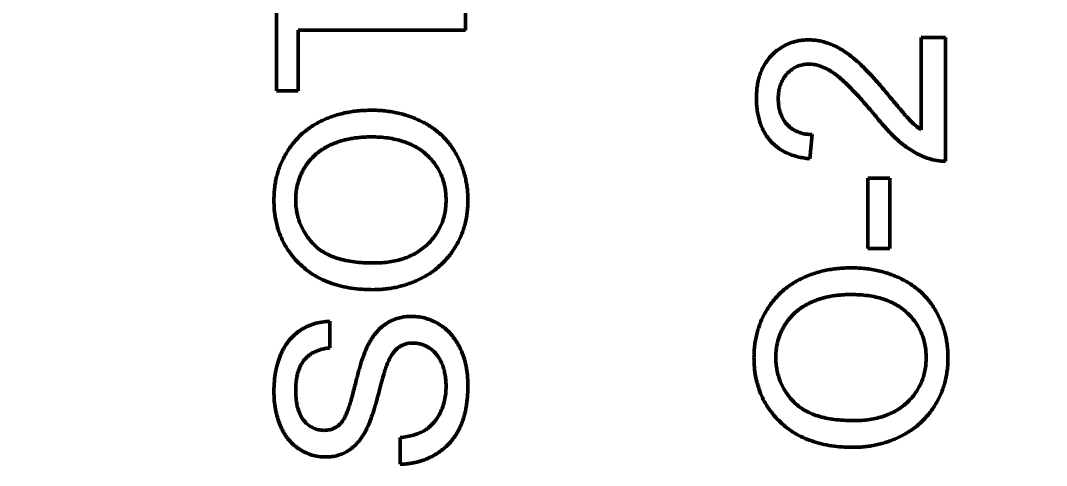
# Model space of a CAD drawing. Header units: millimetres. Extents: x 71 to 428, y 120 to 295.
# Drawn here: x 375.536 to 376.893, y 201.643 to 202.232 of the extents above; entities that cross this region are included whole.
import ezdxf

# ---------------------------------------------------------------- set-up
doc = ezdxf.new("R2010")
doc.units = ezdxf.units.MM
doc.header["$LTSCALE"] = 0.75
doc.layers.add('Dim', color=3, linetype='Continuous', lineweight=25)
doc.layers.add('Visible', color=7, linetype='Continuous', lineweight=50)
doc.layers.add('尺寸标注', color=3, linetype='Continuous')
doc.styles.get("Standard").update_dxf_attribs({"font": 'arial.ttf'})
doc.dimstyles.new('Dim-ISO-25', dxfattribs={"dimtxt": 3.5, "dimasz": 3.5, "dimexe": 2.1, "dimexo": 2.1, "dimgap": 1.4, "dimtad": 1, "dimzin": 12, "dimdsep": 46, "dimtxsty": 'Standard', "dimcen": 0, "dimazin": 3, "dimtp": 0.1, "dimtm": 0.1, "dimtfac": 0.714286, "dimtmove": 0, "dimatfit": 3, "dimfxl": 1, "dimtzin": 12, "dimarcsym": 0})

# ---------------------------------------------------------------- blocks, each defined once
blk = doc.blocks.new('*D103')
at = {"color": 0, "linetype": 'ByBlock', "lineweight": -2}
for p, q in [((407.8024, 204.496), (427.3861, 204.496)), ((425.2861, 178.9318), (425.2861, 204.496)), ((375.0004, 178.9318), (427.3861, 178.9318))]:
    blk.add_line(p, q, dxfattribs=at)
at = {"color": 0, "linetype": 'ByBlock'}
for points in [[(425.2861, 204.496), (425.8694, 200.996), (424.7027, 200.996)], [(425.2861, 178.9318), (425.8694, 182.4318), (424.7027, 182.4318)]]:
    blk.add_solid(points, dxfattribs=at)
at = {"layer": 'Defpoints', "color": 0, "linetype": 'ByBlock'}
for p in [(405.7024, 204.496), (372.9004, 178.9318)]:
    blk.add_point(p, dxfattribs=at)
at = {"color": 0, "linetype": 'ByBlock', "lineweight": -2, "insert": (422.0991, 191.7139), "char_height": 3.5, "attachment_point": 5, "rotation": 90}
blk.add_mtext('\\A0;25.56', dxfattribs=at)
blk = doc.blocks.new('*D122')
at = {"color": 0, "linetype": 'ByBlock', "lineweight": -2}
for p, q in [((391.3964, 202.3983), (391.3964, 119.8711)), ((354.8964, 148.7044), (354.8964, 119.8711)), ((391.3964, 121.9711), (354.8964, 121.9711))]:
    blk.add_line(p, q, dxfattribs=at)
at = {"color": 0, "linetype": 'ByBlock'}
for points in [[(354.8964, 121.9711), (358.3964, 122.5544), (358.3964, 121.3878)], [(391.3964, 121.9711), (387.8964, 122.5544), (387.8964, 121.3878)]]:
    blk.add_solid(points, dxfattribs=at)
at = {"layer": 'Defpoints', "color": 0, "linetype": 'ByBlock'}
for p in [(391.3964, 204.4983), (354.8964, 150.8044)]:
    blk.add_point(p, dxfattribs=at)
at = {"color": 0, "linetype": 'ByBlock', "lineweight": -2, "insert": (373.1464, 125.1593), "char_height": 3.5, "attachment_point": 5}
blk.add_mtext('\\A0;36.5', dxfattribs=at)

msp = doc.modelspace()

# ---------------------------------------------------------------- linework, layer by layer
at = {"layer": 'Visible'}
for p, q in [((375.8746, 202.1386), (375.8746, 202.3341)), ((376.1246, 202.2539), (376.1246, 202.2187)), ((376.1246, 202.2187), (375.9035, 202.2187)), ((375.9035, 202.2187), (375.9035, 202.1386)), ((376.7272, 202.0868), (376.7272, 202.2091)), ((376.7272, 202.2091), (376.7592, 202.2091)), ((376.7592, 202.2091), (376.7592, 202.0456)), ((375.9035, 202.1386), (375.8746, 202.1386)), ((376.5829, 202.0809), (376.5797, 202.0488)), ((376.6567, 202.0232), (376.6855, 202.0232)), ((376.6567, 201.9302), (376.6567, 202.0232)), ((376.6855, 202.0232), (376.6855, 201.9302)), ((376.6855, 201.9302), (376.6567, 201.9302)), ((375.9451, 201.8341), (375.9451, 201.7988)), ((376.0381, 201.645), (376.0381, 201.6802))]:
    msp.add_line(p, q, dxfattribs=at)
at = {"layer": 'Visible', "extrusion": (0, 0, -1)}
msp.add_circle((-354.8964, 204.496), 47.93, dxfattribs=at)
at = {"layer": 'Visible'}
msp.add_arc((376.7574, 202.1086), 0.063, 251.1528, 271.7031, dxfattribs=at)
for points, knots in [([(376.5092, 202.1289), (376.5093, 202.1318), (376.5094, 202.1375), (376.5104, 202.1457), (376.5119, 202.1534), (376.514, 202.1607), (376.5169, 202.1675), (376.5203, 202.1739), (376.5243, 202.1798), (376.529, 202.1852), (376.534, 202.19), (376.5395, 202.1943), (376.5452, 202.1978), (376.5512, 202.2008), (376.5576, 202.2031), (376.5642, 202.2047), (376.5711, 202.2057), (376.5758, 202.2058), (376.5782, 202.2059)], [0, 0, 0, 0, 0.074712, 0.145539, 0.213339, 0.278615, 0.342094, 0.40389, 0.465063, 0.526577, 0.587328, 0.64638, 0.704345, 0.761672, 0.819418, 0.878039, 0.937796, 1, 1, 1, 1]), ([(376.5782, 202.2059), (376.5807, 202.2058), (376.5857, 202.2057), (376.5931, 202.2046), (376.6004, 202.2027), (376.6077, 202.2003), (376.6151, 202.197), (376.6226, 202.1927), (376.6303, 202.1875), (376.6368, 202.1825), (376.6423, 202.1778), (376.6468, 202.1736), (376.6516, 202.1688), (376.6568, 202.1636), (376.6623, 202.1576), (376.6682, 202.1511), (376.6744, 202.144), (376.6786, 202.1391), (376.6808, 202.1365)], [0, 0, 0, 0, 0.057945, 0.116018, 0.174826, 0.234683, 0.296827, 0.364061, 0.436192, 0.51426, 0.556976, 0.604856, 0.657675, 0.715751, 0.77884, 0.847501, 0.921228, 1, 1, 1, 1]), ([(376.5785, 202.1738), (376.5771, 202.1738), (376.5744, 202.1737), (376.5703, 202.1731), (376.5665, 202.1722), (376.5628, 202.1707), (376.5592, 202.169), (376.5559, 202.1667), (376.5527, 202.1642), (376.5497, 202.1612), (376.547, 202.158), (376.5446, 202.1544), (376.5426, 202.1507), (376.5409, 202.1466), (376.5397, 202.1424), (376.5388, 202.1379), (376.5382, 202.1331), (376.5381, 202.1299), (376.5381, 202.1282)], [0, 0, 0, 0, 0.061762, 0.121174, 0.179421, 0.236843, 0.294322, 0.353191, 0.412721, 0.474522, 0.537057, 0.599591, 0.662367, 0.725246, 0.790316, 0.857724, 0.927232, 1, 1, 1, 1]), ([(376.6657, 202.1066), (376.663, 202.1098), (376.6578, 202.116), (376.6501, 202.1248), (376.6429, 202.1328), (376.6361, 202.1399), (376.6299, 202.1461), (376.6241, 202.1516), (376.6189, 202.1563), (376.614, 202.1602), (376.6094, 202.1634), (376.6048, 202.1662), (376.6004, 202.1685), (376.5959, 202.1704), (376.5915, 202.172), (376.5872, 202.173), (376.5828, 202.1737), (376.58, 202.1738), (376.5785, 202.1738)], [0, 0, 0, 0, 0.11141, 0.214526, 0.309417, 0.396087, 0.474284, 0.544374, 0.60642, 0.660582, 0.709794, 0.756451, 0.800767, 0.843168, 0.884295, 0.923885, 0.962359, 1, 1, 1, 1]), ([(376.5797, 202.0488), (376.577, 202.0491), (376.5715, 202.0498), (376.5636, 202.0514), (376.5563, 202.0536), (376.5494, 202.0563), (376.5431, 202.0596), (376.5373, 202.0634), (376.532, 202.0679), (376.5272, 202.0728), (376.523, 202.0782), (376.5193, 202.0842), (376.5162, 202.0905), (376.5136, 202.0974), (376.5117, 202.1046), (376.5103, 202.1123), (376.5094, 202.1205), (376.5093, 202.1261), (376.5092, 202.1289)], [0, 0, 0, 0, 0.070675, 0.137493, 0.201473, 0.262869, 0.32255, 0.380737, 0.43822, 0.495487, 0.553484, 0.611346, 0.670644, 0.731587, 0.794183, 0.859445, 0.928208, 1, 1, 1, 1]), ([(376.5381, 202.1282), (376.5381, 202.1265), (376.5382, 202.1231), (376.5388, 202.1181), (376.5396, 202.1134), (376.541, 202.109), (376.5426, 202.1048), (376.5447, 202.1009), (376.5471, 202.0972), (376.5499, 202.0938), (376.5531, 202.0908), (376.5564, 202.0881), (376.5602, 202.0859), (376.5642, 202.0841), (376.5685, 202.0827), (376.573, 202.0816), (376.5779, 202.081), (376.5812, 202.0809), (376.5829, 202.0809)], [0, 0, 0, 0, 0.070696, 0.138358, 0.20337, 0.2657, 0.327256, 0.386512, 0.445858, 0.505173, 0.56378, 0.622343, 0.680824, 0.739795, 0.800801, 0.864239, 0.930631, 1, 1, 1, 1]), ([(376.6808, 202.1365), (376.6826, 202.1343), (376.686, 202.1301), (376.6909, 202.1242), (376.6954, 202.1189), (376.6994, 202.1141), (376.703, 202.1099), (376.7061, 202.1063), (376.7088, 202.1033), (376.7129, 202.0988), (376.7188, 202.093), (376.7244, 202.0888), (376.7272, 202.0868)], [0, 0, 0, 0, 0.1242, 0.23683, 0.339495, 0.431254, 0.511455, 0.581223, 0.640495, 0.688308, 0.850333, 1, 1, 1, 1]), ([(375.8714, 201.9945), (375.8715, 201.9973), (375.8716, 202.0029), (375.8723, 202.0112), (375.8736, 202.0193), (375.8754, 202.0271), (375.8778, 202.0348), (375.8805, 202.0422), (375.8839, 202.0494), (375.8878, 202.0564), (375.892, 202.0631), (375.8968, 202.0694), (375.9019, 202.0753), (375.9074, 202.0808), (375.9134, 202.0858), (375.9197, 202.0905), (375.9264, 202.0947), (375.9336, 202.0985), (375.941, 202.1019), (375.9487, 202.1048), (375.9566, 202.1073), (375.9648, 202.1094), (375.9733, 202.1109), (375.982, 202.1121), (375.9909, 202.1127), (375.997, 202.1129), (376, 202.1129)], [0, 0, 0, 0, 0.043099, 0.085587, 0.126908, 0.167967, 0.20845, 0.249025, 0.289281, 0.33001, 0.370598, 0.410466, 0.450033, 0.489688, 0.529116, 0.569037, 0.609703, 0.650759, 0.692509, 0.734219, 0.776707, 0.819552, 0.863351, 0.907839, 0.953334, 1, 1, 1, 1]), ([(376, 202.1129), (376.0031, 202.1129), (376.0093, 202.1128), (376.0183, 202.1121), (376.0271, 202.1108), (376.0357, 202.1092), (376.044, 202.107), (376.0521, 202.1045), (376.0599, 202.1013), (376.0675, 202.0978), (376.0747, 202.0938), (376.0815, 202.0894), (376.0878, 202.0846), (376.0937, 202.0794), (376.0991, 202.0738), (376.1041, 202.0677), (376.1086, 202.0614), (376.1126, 202.0546), (376.1162, 202.0475), (376.1193, 202.0403), (376.1219, 202.033), (376.1241, 202.0255), (376.1257, 202.0179), (376.127, 202.0102), (376.1277, 202.0023), (376.1278, 201.997), (376.1278, 201.9943)], [0, 0, 0, 0, 0.04756, 0.093962, 0.139112, 0.183626, 0.227457, 0.270703, 0.313611, 0.35626, 0.398366, 0.439557, 0.480045, 0.519888, 0.559658, 0.599421, 0.639208, 0.679668, 0.72002, 0.759859, 0.79956, 0.839199, 0.878956, 0.918794, 0.959083, 1, 1, 1, 1]), ([(376.737, 202.049), (376.7341, 202.05), (376.7281, 202.0522), (376.7195, 202.0566), (376.7109, 202.0617), (376.704, 202.0667), (376.6984, 202.0713), (376.6941, 202.0752), (376.6896, 202.0794), (376.6851, 202.0841), (376.6804, 202.0891), (376.6755, 202.0946), (376.6706, 202.1004), (376.6674, 202.1045), (376.6657, 202.1066)], [0, 0, 0, 0, 0.100388, 0.204407, 0.310686, 0.422157, 0.480685, 0.543238, 0.6095, 0.679555, 0.753841, 0.831641, 0.913813, 1, 1, 1, 1]), ([(375.9998, 202.0777), (375.9973, 202.0776), (375.9924, 202.0776), (375.9853, 202.077), (375.9784, 202.0763), (375.9717, 202.0752), (375.9652, 202.0737), (375.959, 202.0721), (375.9531, 202.07), (375.9473, 202.0677), (375.9419, 202.065), (375.9368, 202.0621), (375.932, 202.0588), (375.9274, 202.0553), (375.9233, 202.0514), (375.9194, 202.0473), (375.9158, 202.0429), (375.9126, 202.0382), (375.9097, 202.0333), (375.9072, 202.0282), (375.905, 202.023), (375.9033, 202.0176), (375.9019, 202.0121), (375.9009, 202.0064), (375.9004, 202.0006), (375.9003, 201.9967), (375.9003, 201.9947)], [0, 0, 0, 0, 0.050852, 0.099752, 0.147438, 0.194086, 0.239171, 0.28334, 0.326577, 0.368936, 0.410572, 0.451051, 0.490877, 0.530044, 0.568937, 0.607578, 0.64642, 0.685679, 0.724799, 0.763513, 0.802173, 0.84074, 0.879649, 0.919071, 0.959098, 1, 1, 1, 1]), ([(376.099, 201.9942), (376.0989, 201.9972), (376.0988, 202.003), (376.0975, 202.0115), (376.0955, 202.0196), (376.0927, 202.0274), (376.089, 202.0347), (376.0846, 202.0417), (376.0792, 202.0482), (376.0732, 202.0543), (376.0664, 202.0598), (376.0589, 202.0646), (376.0506, 202.0686), (376.0418, 202.072), (376.0322, 202.0745), (376.022, 202.0764), (376.0111, 202.0775), (376.0036, 202.0776), (375.9998, 202.0777)], [0, 0, 0, 0, 0.061055, 0.119545, 0.176806, 0.232956, 0.288583, 0.344667, 0.401662, 0.46054, 0.520477, 0.581213, 0.643431, 0.707961, 0.775371, 0.846414, 0.921152, 1, 1, 1, 1]), ([(376.0029, 201.8757), (375.9979, 201.8758), (375.9881, 201.876), (375.9739, 201.8776), (375.9605, 201.8801), (375.948, 201.8838), (375.9363, 201.8885), (375.9254, 201.8941), (375.9154, 201.901), (375.9062, 201.9087), (375.8981, 201.9173), (375.8909, 201.9265), (375.8849, 201.9364), (375.8799, 201.9468), (375.8761, 201.9579), (375.8734, 201.9696), (375.8717, 201.9818), (375.8715, 201.9902), (375.8714, 201.9945)], [0, 0, 0, 0, 0.075226, 0.146575, 0.2145, 0.27953, 0.342403, 0.403496, 0.463762, 0.523864, 0.583252, 0.641302, 0.698898, 0.756295, 0.814628, 0.874325, 0.935783, 1, 1, 1, 1]), ([(375.9003, 201.9947), (375.9003, 201.9919), (375.9004, 201.9863), (375.9016, 201.9782), (375.9035, 201.9703), (375.906, 201.9627), (375.9094, 201.9555), (375.9136, 201.9485), (375.9184, 201.9419), (375.9239, 201.9355), (375.9303, 201.9296), (375.9379, 201.9246), (375.9464, 201.9204), (375.9559, 201.9169), (375.9663, 201.9142), (375.9778, 201.9124), (375.9902, 201.9112), (375.9988, 201.9111), (376.0033, 201.911)], [0, 0, 0, 0, 0.055943, 0.110382, 0.164048, 0.216759, 0.269601, 0.323009, 0.377581, 0.433449, 0.490922, 0.550625, 0.613117, 0.679861, 0.751358, 0.828261, 0.910795, 1, 1, 1, 1]), ([(376.1278, 201.9943), (376.1278, 201.9915), (376.1277, 201.9858), (376.1269, 201.9773), (376.1256, 201.9691), (376.1237, 201.9612), (376.1213, 201.9535), (376.1184, 201.946), (376.115, 201.9387), (376.111, 201.9317), (376.1066, 201.925), (376.1018, 201.9188), (376.0966, 201.9129), (376.091, 201.9075), (376.085, 201.9024), (376.0786, 201.8978), (376.0719, 201.8936), (376.0648, 201.8899), (376.0575, 201.8865), (376.05, 201.8837), (376.0424, 201.8812), (376.0347, 201.8792), (376.0269, 201.8776), (376.019, 201.8766), (376.011, 201.8758), (376.0056, 201.8758), (376.0029, 201.8757)], [0, 0, 0, 0, 0.044697, 0.088534, 0.131409, 0.173814, 0.215715, 0.257247, 0.298848, 0.340604, 0.382029, 0.42297, 0.463632, 0.504048, 0.544591, 0.584964, 0.626265, 0.667979, 0.709943, 0.751382, 0.792619, 0.833948, 0.875008, 0.916446, 0.957907, 1, 1, 1, 1]), ([(376.0033, 201.911), (376.0069, 201.911), (376.014, 201.9112), (376.0242, 201.9124), (376.0339, 201.9142), (376.043, 201.9167), (376.0515, 201.9201), (376.0595, 201.9241), (376.0668, 201.929), (376.0734, 201.9345), (376.0794, 201.9406), (376.0847, 201.9472), (376.0891, 201.9541), (376.0927, 201.9614), (376.0955, 201.969), (376.0975, 201.9771), (376.0988, 201.9855), (376.0989, 201.9912), (376.099, 201.9942)], [0, 0, 0, 0, 0.075964, 0.148125, 0.217201, 0.2833, 0.347202, 0.4093, 0.470426, 0.531588, 0.591739, 0.650258, 0.707303, 0.764208, 0.821148, 0.879119, 0.938423, 1, 1, 1, 1]), ([(376.506, 201.7861), (376.5061, 201.789), (376.5062, 201.7946), (376.5069, 201.8029), (376.5082, 201.8109), (376.51, 201.8188), (376.5124, 201.8264), (376.5151, 201.8339), (376.5185, 201.8411), (376.5224, 201.8481), (376.5267, 201.8548), (376.5314, 201.8611), (376.5365, 201.8669), (376.542, 201.8725), (376.548, 201.8775), (376.5543, 201.8822), (376.561, 201.8864), (376.5682, 201.8902), (376.5756, 201.8936), (376.5833, 201.8965), (376.5913, 201.899), (376.5995, 201.9011), (376.6079, 201.9026), (376.6166, 201.9038), (376.6255, 201.9044), (376.6316, 201.9045), (376.6346, 201.9046)], [0, 0, 0, 0, 0.043099, 0.085587, 0.126908, 0.167967, 0.20845, 0.249025, 0.289281, 0.33001, 0.370598, 0.410466, 0.450033, 0.489688, 0.529116, 0.569037, 0.609703, 0.650759, 0.692509, 0.734219, 0.776707, 0.819552, 0.863351, 0.907839, 0.953334, 1, 1, 1, 1]), ([(376.6346, 201.9046), (376.6377, 201.9045), (376.6439, 201.9044), (376.6529, 201.9037), (376.6617, 201.9025), (376.6703, 201.9009), (376.6786, 201.8987), (376.6867, 201.8961), (376.6945, 201.893), (376.7021, 201.8895), (376.7093, 201.8855), (376.7161, 201.8811), (376.7224, 201.8762), (376.7283, 201.8711), (376.7337, 201.8654), (376.7387, 201.8594), (376.7432, 201.853), (376.7472, 201.8462), (376.7508, 201.8392), (376.7539, 201.832), (376.7566, 201.8247), (376.7587, 201.8172), (376.7604, 201.8096), (376.7616, 201.8018), (376.7623, 201.794), (376.7624, 201.7887), (376.7624, 201.786)], [0, 0, 0, 0, 0.04756, 0.093962, 0.139112, 0.183626, 0.227457, 0.270703, 0.313611, 0.35626, 0.398366, 0.439557, 0.480045, 0.519888, 0.559658, 0.599421, 0.639208, 0.679668, 0.72002, 0.759859, 0.79956, 0.839199, 0.878956, 0.918794, 0.959083, 1, 1, 1, 1]), ([(376.6344, 201.8693), (376.6319, 201.8693), (376.6271, 201.8693), (376.6199, 201.8687), (376.613, 201.868), (376.6063, 201.8669), (376.5999, 201.8654), (376.5936, 201.8638), (376.5877, 201.8617), (376.582, 201.8593), (376.5765, 201.8567), (376.5714, 201.8537), (376.5666, 201.8505), (376.562, 201.847), (376.5579, 201.8431), (376.554, 201.839), (376.5504, 201.8345), (376.5472, 201.8299), (376.5443, 201.825), (376.5418, 201.8199), (376.5396, 201.8147), (376.5379, 201.8093), (376.5366, 201.8038), (376.5355, 201.7981), (376.535, 201.7923), (376.5349, 201.7883), (376.5349, 201.7863)], [0, 0, 0, 0, 0.050852, 0.099752, 0.147438, 0.194086, 0.239171, 0.28334, 0.326577, 0.368936, 0.410572, 0.451051, 0.490877, 0.530044, 0.568937, 0.607578, 0.64642, 0.685679, 0.724799, 0.763513, 0.802173, 0.84074, 0.879649, 0.919071, 0.959098, 1, 1, 1, 1]), ([(376.7336, 201.7858), (376.7335, 201.7888), (376.7334, 201.7946), (376.7321, 201.8032), (376.7301, 201.8113), (376.7273, 201.8191), (376.7236, 201.8264), (376.7192, 201.8334), (376.7138, 201.8398), (376.7078, 201.8459), (376.701, 201.8514), (376.6935, 201.8563), (376.6853, 201.8603), (376.6764, 201.8637), (376.6668, 201.8662), (376.6566, 201.868), (376.6457, 201.8691), (376.6382, 201.8693), (376.6344, 201.8693)], [0, 0, 0, 0, 0.061055, 0.119545, 0.176806, 0.232956, 0.288583, 0.344667, 0.401662, 0.46054, 0.520477, 0.581213, 0.643431, 0.707961, 0.775371, 0.846414, 0.921152, 1, 1, 1, 1]), ([(375.8714, 201.7414), (375.8715, 201.7458), (375.8717, 201.7545), (375.8734, 201.767), (375.8762, 201.7788), (375.8794, 201.788), (375.8826, 201.7948), (375.8851, 201.7996), (375.888, 201.8041), (375.8911, 201.8083), (375.8945, 201.8122), (375.8982, 201.8157), (375.9021, 201.8191), (375.9076, 201.823), (375.915, 201.8272), (375.9245, 201.8308), (375.9346, 201.8333), (375.9416, 201.8338), (375.9451, 201.8341)], [0, 0, 0, 0, 0.100475, 0.195644, 0.286083, 0.372983, 0.415026, 0.456052, 0.495939, 0.535566, 0.574087, 0.612519, 0.651081, 0.689513, 0.766237, 0.84235, 0.919974, 1, 1, 1, 1]), ([(375.9932, 201.7971), (375.994, 201.7989), (375.9957, 201.8024), (375.9984, 201.8074), (376.0013, 201.8121), (376.0044, 201.8164), (376.0077, 201.8203), (376.0111, 201.8239), (376.0146, 201.8271), (376.0184, 201.8299), (376.0223, 201.8324), (376.0263, 201.8346), (376.0305, 201.8364), (376.0349, 201.8379), (376.0394, 201.839), (376.044, 201.8399), (376.0488, 201.8404), (376.052, 201.8405), (376.0537, 201.8405)], [0, 0, 0, 0, 0.074931, 0.147078, 0.216364, 0.282503, 0.346688, 0.408836, 0.469262, 0.528432, 0.587001, 0.644416, 0.702189, 0.759767, 0.81849, 0.877633, 0.93802, 1, 1, 1, 1]), ([(376.0537, 201.8405), (376.0569, 201.8403), (376.0634, 201.8401), (376.073, 201.8379), (376.0822, 201.8344), (376.0896, 201.8302), (376.0952, 201.8264), (376.0992, 201.8231), (376.103, 201.8195), (376.1065, 201.8156), (376.1098, 201.8114), (376.1128, 201.8069), (376.1156, 201.8021), (376.119, 201.7953), (376.1226, 201.7862), (376.1256, 201.7746), (376.1275, 201.7624), (376.1277, 201.754), (376.1278, 201.7497)], [0, 0, 0, 0, 0.074816, 0.148535, 0.223872, 0.301297, 0.340894, 0.38034, 0.420127, 0.45995, 0.500831, 0.541907, 0.584439, 0.62808, 0.717267, 0.80786, 0.901925, 1, 1, 1, 1]), ([(376.0554, 201.8052), (376.0535, 201.8051), (376.05, 201.805), (376.0449, 201.8039), (376.0402, 201.8019), (376.0357, 201.7992), (376.0316, 201.7955), (376.0279, 201.7909), (376.0245, 201.7851), (376.0226, 201.7808), (376.0216, 201.7786)], [0, 0, 0, 0, 0.117768, 0.230176, 0.339843, 0.450625, 0.566943, 0.696021, 0.839438, 1, 1, 1, 1]), ([(376.099, 201.7481), (376.0989, 201.751), (376.0988, 201.7565), (376.0976, 201.7644), (376.0959, 201.7719), (376.0932, 201.7788), (376.09, 201.7851), (376.0862, 201.7905), (376.0818, 201.7952), (376.0769, 201.7988), (376.0717, 201.8016), (376.0663, 201.8037), (376.0609, 201.805), (376.0572, 201.8051), (376.0554, 201.8052)], [0, 0, 0, 0, 0.105584, 0.205868, 0.300947, 0.393002, 0.480949, 0.562874, 0.641461, 0.717742, 0.791772, 0.862716, 0.931777, 1, 1, 1, 1]), ([(375.9451, 201.7988), (375.9433, 201.7986), (375.9398, 201.7981), (375.9348, 201.7971), (375.9301, 201.7955), (375.9257, 201.7938), (375.9216, 201.7916), (375.9179, 201.7891), (375.9146, 201.7862), (375.9115, 201.7829), (375.9089, 201.7793), (375.9066, 201.7753), (375.9046, 201.7708), (375.903, 201.766), (375.9018, 201.7608), (375.9009, 201.7551), (375.9004, 201.7491), (375.9003, 201.7449), (375.9003, 201.7428)], [0, 0, 0, 0, 0.067155, 0.131403, 0.192732, 0.251253, 0.307704, 0.362699, 0.417778, 0.472304, 0.527873, 0.58523, 0.645057, 0.707952, 0.774434, 0.84494, 0.920404, 1, 1, 1, 1]), ([(375.9597, 201.6988), (375.9604, 201.6997), (375.962, 201.7016), (375.9642, 201.7052), (375.9664, 201.7096), (375.9686, 201.7149), (375.9707, 201.7211), (375.973, 201.7282), (375.9752, 201.7361), (375.9774, 201.7447), (375.9796, 201.7534), (375.9817, 201.7617), (375.9838, 201.7693), (375.9858, 201.7762), (375.9877, 201.7824), (375.9896, 201.7879), (375.9914, 201.7928), (375.9926, 201.7957), (375.9932, 201.7971)], [0, 0, 0, 0, 0.032743, 0.07241, 0.119611, 0.174673, 0.237345, 0.308352, 0.38763, 0.474784, 0.563332, 0.645136, 0.720203, 0.789134, 0.851497, 0.907331, 0.956969, 1, 1, 1, 1]), ([(376.0216, 201.7786), (376.0212, 201.7777), (376.0204, 201.7757), (376.0193, 201.7723), (376.0179, 201.7683), (376.0165, 201.7635), (376.015, 201.758), (376.0133, 201.7518), (376.0114, 201.7449), (376.0095, 201.7375), (376.0075, 201.7301), (376.0055, 201.723), (376.0035, 201.7164), (376.0015, 201.7104), (375.9996, 201.7049), (375.9977, 201.6999), (375.9959, 201.6955), (375.9945, 201.6928), (375.9939, 201.6915)], [0, 0, 0, 0, 0.0312, 0.070487, 0.117215, 0.171576, 0.234122, 0.303963, 0.382156, 0.467646, 0.554335, 0.635074, 0.710037, 0.779092, 0.842966, 0.901001, 0.953246, 1, 1, 1, 1]), ([(376.6375, 201.6674), (376.6325, 201.6675), (376.6228, 201.6677), (376.6085, 201.6692), (376.5952, 201.6718), (376.5826, 201.6755), (376.5709, 201.6801), (376.56, 201.6858), (376.55, 201.6926), (376.5408, 201.7004), (376.5327, 201.709), (376.5255, 201.7182), (376.5195, 201.728), (376.5145, 201.7385), (376.5107, 201.7496), (376.508, 201.7612), (376.5063, 201.7735), (376.5061, 201.7819), (376.506, 201.7861)], [0, 0, 0, 0, 0.075226, 0.146575, 0.2145, 0.27953, 0.342403, 0.403496, 0.463762, 0.523864, 0.583252, 0.641302, 0.698898, 0.756295, 0.814628, 0.874325, 0.935783, 1, 1, 1, 1]), ([(376.5349, 201.7863), (376.5349, 201.7835), (376.535, 201.778), (376.5363, 201.7698), (376.5381, 201.762), (376.5406, 201.7544), (376.544, 201.7471), (376.5482, 201.7402), (376.553, 201.7335), (376.5586, 201.7272), (376.565, 201.7213), (376.5725, 201.7163), (376.581, 201.7121), (376.5905, 201.7086), (376.601, 201.7059), (376.6124, 201.704), (376.6248, 201.7029), (376.6335, 201.7027), (376.6379, 201.7027)], [0, 0, 0, 0, 0.055943, 0.110382, 0.164048, 0.216759, 0.269601, 0.323009, 0.377581, 0.433449, 0.490922, 0.550625, 0.613117, 0.679861, 0.751358, 0.828261, 0.910795, 1, 1, 1, 1]), ([(376.7624, 201.786), (376.7624, 201.7831), (376.7623, 201.7774), (376.7615, 201.769), (376.7602, 201.7608), (376.7583, 201.7528), (376.7559, 201.7451), (376.753, 201.7376), (376.7496, 201.7303), (376.7456, 201.7234), (376.7412, 201.7167), (376.7364, 201.7104), (376.7312, 201.7045), (376.7256, 201.6991), (376.7196, 201.6941), (376.7133, 201.6895), (376.7065, 201.6853), (376.6994, 201.6816), (376.6921, 201.6782), (376.6846, 201.6754), (376.677, 201.6729), (376.6693, 201.6709), (376.6615, 201.6693), (376.6536, 201.6683), (376.6456, 201.6675), (376.6402, 201.6674), (376.6375, 201.6674)], [0, 0, 0, 0, 0.044697, 0.088534, 0.131409, 0.173814, 0.215715, 0.257247, 0.298848, 0.340604, 0.382029, 0.42297, 0.463632, 0.504048, 0.544591, 0.584964, 0.626265, 0.667979, 0.709943, 0.751382, 0.792619, 0.833948, 0.875008, 0.916446, 0.957907, 1, 1, 1, 1]), ([(376.6379, 201.7027), (376.6415, 201.7027), (376.6486, 201.7028), (376.6588, 201.704), (376.6685, 201.7059), (376.6777, 201.7084), (376.6861, 201.7118), (376.6941, 201.7158), (376.7014, 201.7207), (376.7081, 201.7262), (376.7141, 201.7323), (376.7193, 201.7388), (376.7237, 201.7458), (376.7273, 201.753), (376.7301, 201.7607), (376.7321, 201.7687), (376.7334, 201.7772), (376.7335, 201.7829), (376.7336, 201.7858)], [0, 0, 0, 0, 0.075964, 0.148125, 0.217201, 0.2833, 0.347202, 0.4093, 0.470426, 0.531588, 0.591739, 0.650258, 0.707303, 0.764208, 0.821148, 0.879119, 0.938423, 1, 1, 1, 1]), ([(376.1278, 201.7497), (376.1278, 201.747), (376.1278, 201.7416), (376.1272, 201.7338), (376.1265, 201.7263), (376.1253, 201.7191), (376.1238, 201.7123), (376.122, 201.7058), (376.1199, 201.6996), (376.1175, 201.6938), (376.1146, 201.6883), (376.1115, 201.6831), (376.1081, 201.6782), (376.1042, 201.6737), (376.1001, 201.6693), (376.0956, 201.6654), (376.0909, 201.6617), (376.0858, 201.6584), (376.0804, 201.6554), (376.0749, 201.6527), (376.0692, 201.6504), (376.0633, 201.6486), (376.0572, 201.6471), (376.051, 201.646), (376.0446, 201.6452), (376.0403, 201.6451), (376.0381, 201.645)], [0, 0, 0, 0, 0.052493, 0.102825, 0.151397, 0.198033, 0.242876, 0.285999, 0.327849, 0.368395, 0.407852, 0.446838, 0.485166, 0.523341, 0.561602, 0.59992, 0.638496, 0.677791, 0.71729, 0.756605, 0.796068, 0.835886, 0.875714, 0.916263, 0.95776, 1, 1, 1, 1]), ([(376.0381, 201.6802), (376.0412, 201.6806), (376.0473, 201.6814), (376.0559, 201.6834), (376.0637, 201.6861), (376.0707, 201.6895), (376.0768, 201.6939), (376.0823, 201.6991), (376.0871, 201.7056), (376.0914, 201.7128), (376.0947, 201.7209), (376.0972, 201.7295), (376.0987, 201.7387), (376.0989, 201.7449), (376.099, 201.7481)], [0, 0, 0, 0, 0.093796, 0.180188, 0.260363, 0.334847, 0.407093, 0.481448, 0.559271, 0.64227, 0.728586, 0.815978, 0.906035, 1, 1, 1, 1]), ([(375.9399, 201.6546), (375.9368, 201.6547), (375.9306, 201.6549), (375.9216, 201.657), (375.9129, 201.6604), (375.9059, 201.6642), (375.9007, 201.6679), (375.897, 201.671), (375.8935, 201.6745), (375.8902, 201.6782), (375.8873, 201.6822), (375.8845, 201.6865), (375.8821, 201.6912), (375.879, 201.6978), (375.876, 201.7066), (375.8733, 201.7177), (375.8717, 201.7294), (375.8715, 201.7373), (375.8714, 201.7414)], [0, 0, 0, 0, 0.074995, 0.149165, 0.223664, 0.300412, 0.33957, 0.378921, 0.418096, 0.45823, 0.498427, 0.539708, 0.582216, 0.625824, 0.715481, 0.807384, 0.901634, 1, 1, 1, 1]), ([(375.9003, 201.7428), (375.9003, 201.7406), (375.9003, 201.7362), (375.9009, 201.73), (375.9017, 201.7243), (375.9029, 201.719), (375.9045, 201.7142), (375.9063, 201.7098), (375.9086, 201.7059), (375.9111, 201.7025), (375.9139, 201.6995), (375.9169, 201.6969), (375.92, 201.6947), (375.9232, 201.6929), (375.9266, 201.6915), (375.9302, 201.6906), (375.9338, 201.6899), (375.9363, 201.6899), (375.9376, 201.6898)], [0, 0, 0, 0, 0.091511, 0.177143, 0.257108, 0.331198, 0.400592, 0.465625, 0.526973, 0.585443, 0.641399, 0.695044, 0.746782, 0.796959, 0.847545, 0.897439, 0.947649, 1, 1, 1, 1]), ([(375.9376, 201.6898), (375.9397, 201.6899), (375.9439, 201.6901), (375.9498, 201.6919), (375.9552, 201.6947), (375.9582, 201.6974), (375.9597, 201.6988)], [0, 0, 0, 0, 0.262741, 0.509957, 0.753327, 1, 1, 1, 1]), ([(375.9939, 201.6915), (375.9923, 201.6885), (375.9892, 201.6829), (375.9838, 201.6752), (375.9777, 201.6688), (375.971, 201.6636), (375.9638, 201.6595), (375.9562, 201.6567), (375.9482, 201.6548), (375.9427, 201.6547), (375.9399, 201.6546)], [0, 0, 0, 0, 0.144805, 0.279512, 0.406394, 0.527502, 0.645393, 0.761885, 0.878942, 1, 1, 1, 1])]:
    msp.add_open_spline(points, degree=3, knots=knots, dxfattribs=at)

# ---------------------------------------------------------------- dimensions: what is measured, and where the dimension line sits
at = {"layer": 'Dim'}
dim = msp.add_linear_dim(base=(354.8964, 121.9711), p1=(391.3964, 204.4983), p2=(354.8964, 150.8044), dimstyle='Dim-ISO-25', dxfattribs=at)
dim.commit()
dim.dimension.update_dxf_attribs({"geometry": '*D122', "text_midpoint": (373.1464, 125.1593)})
at = {"layer": '尺寸标注'}
dim = msp.add_linear_dim(base=(425.2861, 204.496), p1=(372.9004, 178.9318), p2=(405.7024, 204.496), angle=90, dimstyle='Dim-ISO-25', dxfattribs=at)
dim.commit()
dim.dimension.update_dxf_attribs({"geometry": '*D103', "text_midpoint": (422.0991, 191.7139)})

doc.saveas('drawing.dxf')
